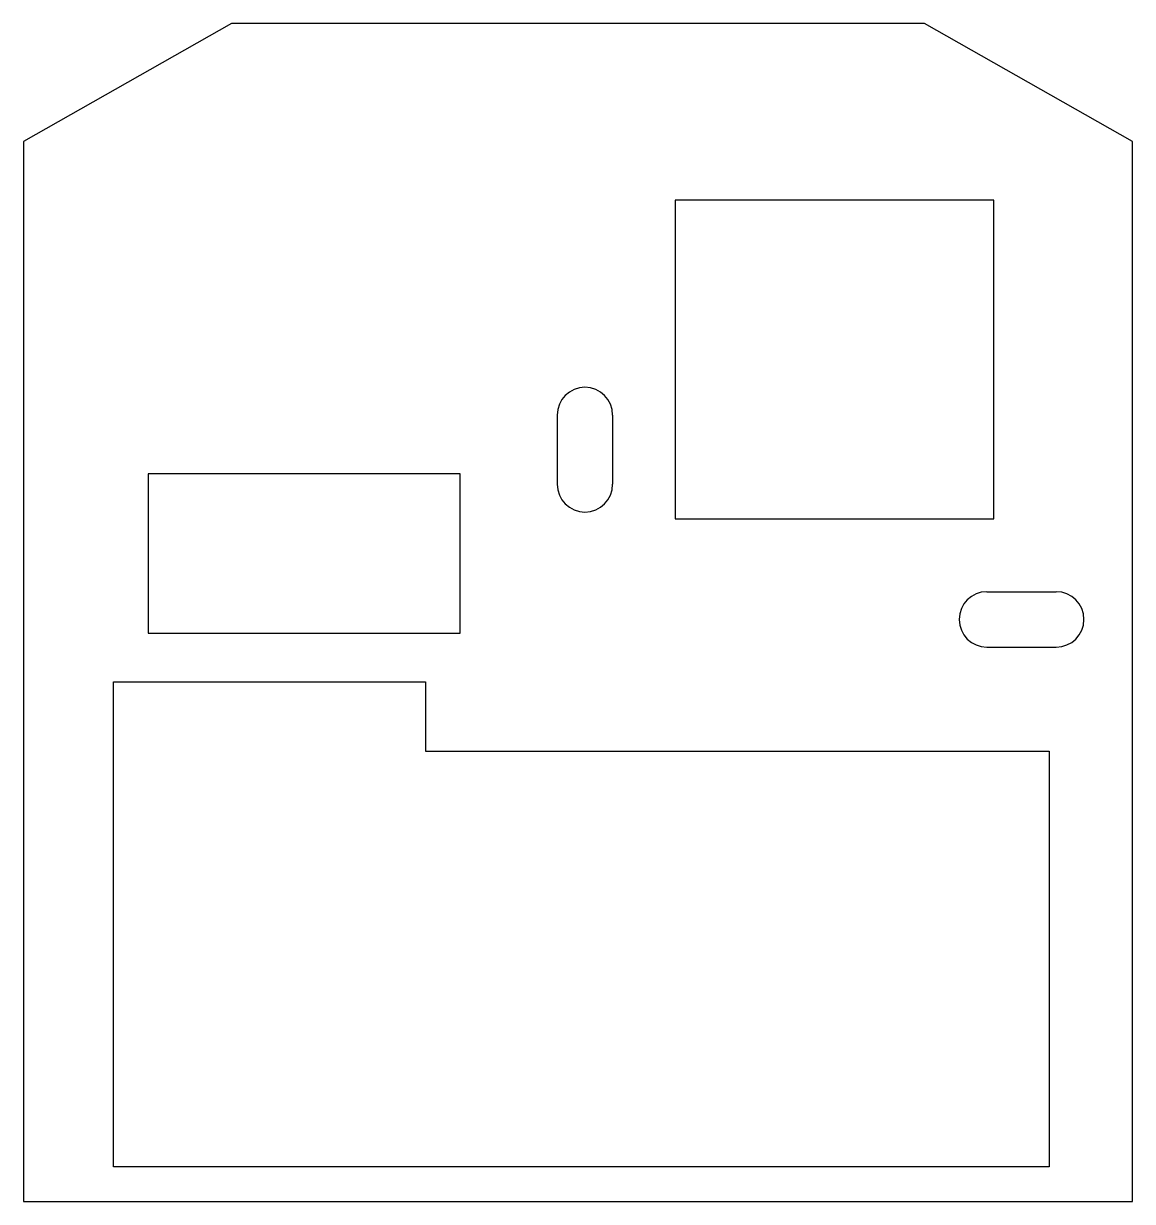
# Model space of a CAD drawing. Header units: millimetres. Extents: x -80 to 80, y -85 to 85.
import ezdxf

# ---------------------------------------------------------------- set-up
doc = ezdxf.new("R2010")
doc.units = ezdxf.units.MM
doc.layers.add('Shape2DView', color=7, linetype='CONTINUOUS')

msp = doc.modelspace()

# ---------------------------------------------------------------- linework, layer by layer
at = {"layer": 'Shape2DView'}
for p, q in [((-50, 85), (-80, 68)), ((50, 85), (-50, 85)), ((80, 68), (50, 85)), ((-80, 68), (-80, -85)), ((80, -85), (80, 68)), ((14, 59.5), (14, 13.5)), ((60, 59.5), (14, 59.5)), ((60, 13.5), (60, 59.5)), ((-3, 28.5), (-3, 18.5)), ((5, 28.5), (5, 18.5)), ((-62, 20), (-62, -3)), ((-17, 20), (-62, 20)), ((-17, -3), (-17, 20)), ((14, 13.5), (60, 13.5)), ((59, 3), (69, 3)), ((-62, -3), (-17, -3)), ((59, -5), (69, -5)), ((-67, -10), (-22, -10)), ((-67, -80), (-67, -10)), ((-22, -10), (-22, -20)), ((-22, -20), (68, -20)), ((68, -20), (68, -80)), ((68, -80), (-67, -80)), ((-80, -85), (80, -85))]:
    msp.add_line(p, q, dxfattribs=at)
for centre, start, end in [((1, 28.5), 0, -180), ((1, 18.5), -180, 0), ((59, -1), 90, -90), ((69, -1), -90, 90)]:
    msp.add_arc(centre, 4, start, end, dxfattribs=at)

doc.saveas('drawing.dxf')
